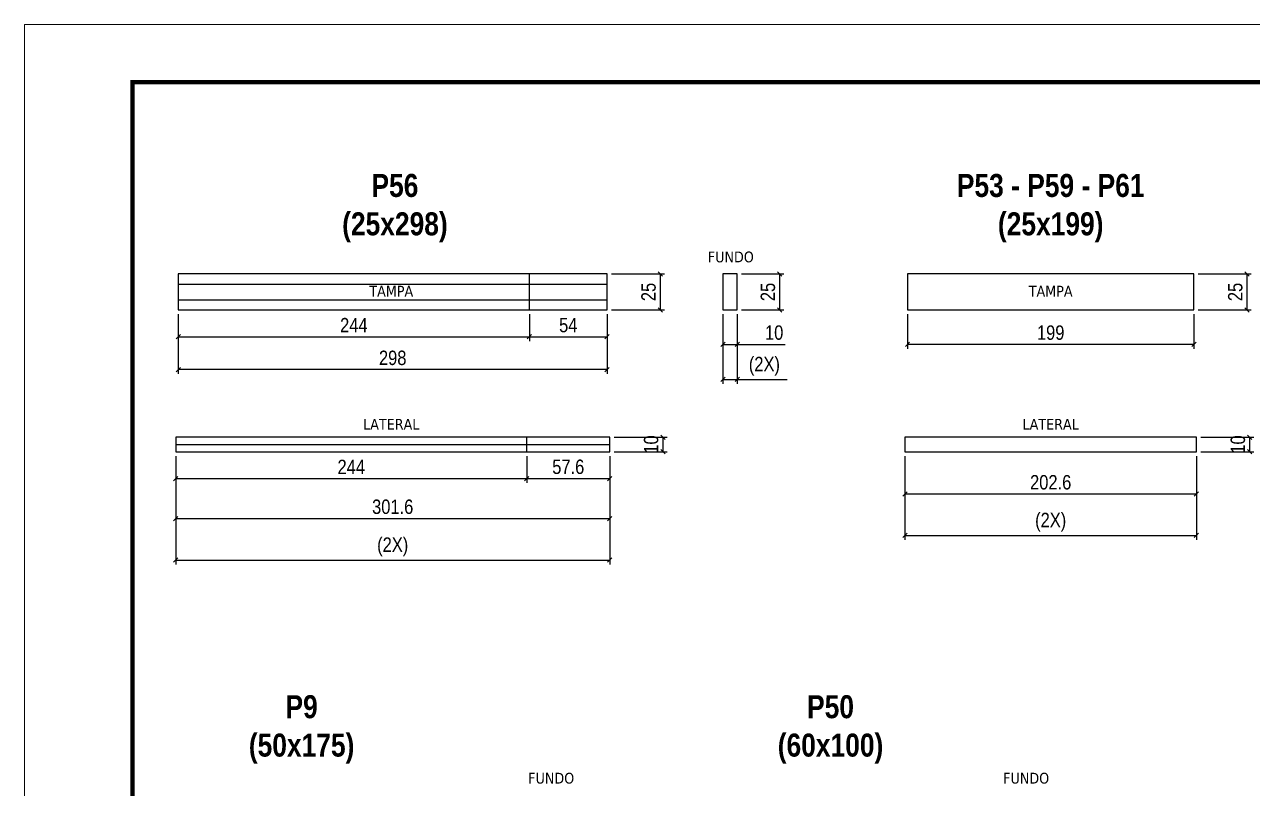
# Model space of a CAD drawing. Extents: x 1959 to 8212, y 239 to 4735.
# Drawn here: x 3557 to 4411, y 3056 to 3587 of the extents above; entities that cross this region are included whole.
import ezdxf

# ---------------------------------------------------------------- set-up
doc = ezdxf.new("R2010")
doc.units = 0
doc.linetypes.add('DASHED', pattern=[0.75, 0.5, -0.25])
for name, color, linetype in [('COTA', 241, 'Continuous'), ('NOMENCLATURA', 7, 'Continuous'), ('Painéis', 200, 'Continuous'), ('SARR_2.2x10', 60, 'Continuous'), ('SARR_2.2x7', 40, 'Continuous'), ('texto', 7, 'Continuous')]:
    doc.layers.add(name, color=color, linetype=linetype)
doc.layers.add('Folhas', color=255, linetype='Continuous', lineweight=9)
doc.layers.add('SARRAFO DE PRESSAO', color=251, linetype='DASHED', lineweight=9)
doc.styles.add('COTA TECNICA', font='techl___.ttf', dxfattribs={"height": 10})
doc.styles.add('ROMANC', font='techb___.ttf', dxfattribs={"height": 2.5})
doc.styles.get("Standard").update_dxf_attribs({"font": 'arial.ttf'})
doc.dimstyles.new('PAINEL', dxfattribs={"dimtxt": 10, "dimasz": 3, "dimexe": 3, "dimexo": 3, "dimgap": 3, "dimtad": 1, "dimdec": 1, "dimzin": 12, "dimdsep": 46, "dimtxsty": 'COTA TECNICA', "dimblk1": 'OBLIQUE', "dimblk2": 'OBLIQUE', "dimsah": 1, "dimcen": 0.9, "dimclrd": 4, "dimclre": 4, "dimclrt": 240, "dimadec": 1, "dimazin": 3, "dimtfac": 1, "dimtdec": 1, "dimtmove": 0, "dimatfit": 3, "dimfxl": 1, "dimtolj": 1, "dimtzin": 12, "dimarcsym": 0})

# ---------------------------------------------------------------- blocks, each defined once
blk = doc.blocks.new('9999999999')
at = {"layer": 'Folhas'}
blk.add_lwpolyline([(98138.98, 34190.21), (99623.98, 34190.21), (99623.98, 35240.21), (98138.98, 35240.21)], close=True, dxfattribs=at)
at = {"layer": 'Folhas', "color": 30, "const_width": 3}
blk.add_lwpolyline([(98213.98, 34230.21), (99583.98, 34230.21), (99583.98, 35200.21), (98213.98, 35200.21)], close=True, dxfattribs=at)
blk = doc.blocks.new('_Oblique')
at = {"color": 0, "linetype": 'ByBlock', "lineweight": -2}
blk.add_line((-0.5, -0.5), (0.5, 0.5), dxfattribs=at)
blk = doc.blocks.new('*D558')
at = {"layer": 'COTA', "color": 4, "linetype": 'ByBlock', "lineweight": -2, "transparency": 16777216}
for p, q in [((3662.3, 3286.86), (3662.3, 3240.33)), ((3963.9, 3286.86), (3963.9, 3240.33)), ((3963.9, 3243.33), (3662.3, 3243.33))]:
    blk.add_line(p, q, dxfattribs=at)
at = {"layer": 'Defpoints', "color": 0, "linetype": 'ByBlock', "transparency": 16777216}
for p in [(3662.3, 3289.86), (3963.9, 3289.86), (3662.3, 3243.33)]:
    blk.add_point(p, dxfattribs=at)
at = {"layer": 'COTA', "color": 4, "linetype": 'ByBlock', "lineweight": -2, "transparency": 16777216, "xscale": 3, "yscale": 3, "zscale": 3, "rotation": 180}
blk.add_blockref('_Oblique', (3662.3, 3243.33), dxfattribs=at)
at = {"layer": 'COTA', "color": 4, "linetype": 'ByBlock', "lineweight": -2, "transparency": 16777216, "xscale": 3, "yscale": 3, "zscale": 3}
blk.add_blockref('_Oblique', (3963.9, 3243.33), dxfattribs=at)
at = {"layer": 'COTA', "color": 240, "linetype": 'ByBlock', "transparency": 16777216, "insert": (3813.1, 3251.55), "char_height": 10, "attachment_point": 5, "style": 'COTA TECNICA'}
blk.add_mtext('\\A1;301.6', dxfattribs=at)
blk = doc.blocks.new('*D559')
at = {"layer": 'COTA', "color": 4, "linetype": 'ByBlock', "lineweight": -2, "transparency": 16777216}
for p, q in [((3966.9, 3299.86), (4003.83, 3299.86)), ((4000.83, 3299.86), (4000.83, 3289.86)), ((3966.9, 3289.86), (4003.83, 3289.86))]:
    blk.add_line(p, q, dxfattribs=at)
at = {"layer": 'Defpoints', "color": 0, "linetype": 'ByBlock', "transparency": 16777216}
for p in [(3963.9, 3299.86), (3963.9, 3289.86), (4000.83, 3289.86)]:
    blk.add_point(p, dxfattribs=at)
at = {"layer": 'COTA', "color": 4, "linetype": 'ByBlock', "lineweight": -2, "transparency": 16777216, "xscale": 3, "yscale": 3, "zscale": 3}
for p, rotation in [((4000.83, 3299.86), 90), ((4000.83, 3289.86), 270)]:
    blk.add_blockref('_Oblique', p, dxfattribs=dict(at, rotation=rotation))
at = {"layer": 'COTA', "color": 240, "linetype": 'ByBlock', "transparency": 16777216, "insert": (3992.72, 3294.86), "char_height": 10, "attachment_point": 5, "rotation": 90, "style": 'COTA TECNICA'}
blk.add_mtext('\\A1;10', dxfattribs=at)
blk = doc.blocks.new('*D560')
at = {"layer": 'COTA', "color": 4, "linetype": 'ByBlock', "lineweight": -2, "transparency": 16777216}
for p, q in [((3662.3, 3286.86), (3662.3, 3211.56)), ((3963.9, 3286.86), (3963.9, 3211.56)), ((3662.3, 3214.56), (3963.9, 3214.56))]:
    blk.add_line(p, q, dxfattribs=at)
at = {"layer": 'Defpoints', "color": 0, "linetype": 'ByBlock', "transparency": 16777216}
for p in [(3662.3, 3289.86), (3963.9, 3289.86), (3963.9, 3214.56)]:
    blk.add_point(p, dxfattribs=at)
at = {"layer": 'COTA', "color": 4, "linetype": 'ByBlock', "lineweight": -2, "transparency": 16777216, "xscale": 3, "yscale": 3, "zscale": 3, "rotation": 180}
blk.add_blockref('_Oblique', (3662.3, 3214.56), dxfattribs=at)
at = {"layer": 'COTA', "color": 4, "linetype": 'ByBlock', "lineweight": -2, "transparency": 16777216, "xscale": 3, "yscale": 3, "zscale": 3}
blk.add_blockref('_Oblique', (3963.9, 3214.56), dxfattribs=at)
at = {"layer": 'COTA', "color": 240, "linetype": 'ByBlock', "transparency": 16777216, "insert": (3813.1, 3223.78), "char_height": 10, "attachment_point": 5, "style": 'COTA TECNICA'}
blk.add_mtext('\\A1;(2X)', dxfattribs=at)
blk = doc.blocks.new('*D561')
at = {"layer": 'COTA', "color": 4, "linetype": 'ByBlock', "lineweight": -2, "transparency": 16777216}
for p, q in [((4055.58, 3413.34), (4084.99, 3413.34)), ((4081.99, 3413.34), (4081.99, 3388.34)), ((4055.58, 3388.34), (4084.99, 3388.34))]:
    blk.add_line(p, q, dxfattribs=at)
at = {"layer": 'Defpoints', "color": 0, "linetype": 'ByBlock', "transparency": 16777216}
for p in [(4052.58, 3413.34), (4052.58, 3388.34), (4081.99, 3388.34)]:
    blk.add_point(p, dxfattribs=at)
at = {"layer": 'COTA', "color": 4, "linetype": 'ByBlock', "lineweight": -2, "transparency": 16777216, "xscale": 3, "yscale": 3, "zscale": 3}
for p, rotation in [((4081.99, 3413.34), 90), ((4081.99, 3388.34), 270)]:
    blk.add_blockref('_Oblique', p, dxfattribs=dict(at, rotation=rotation))
at = {"layer": 'COTA', "color": 240, "linetype": 'ByBlock', "transparency": 16777216, "insert": (4073.88, 3400.84), "char_height": 10, "attachment_point": 5, "rotation": 90, "style": 'COTA TECNICA'}
blk.add_mtext('\\A1;25', dxfattribs=at)
blk = doc.blocks.new('*D584')
at = {"layer": 'COTA', "color": 4, "linetype": 'ByBlock', "lineweight": -2, "transparency": 16777216}
for p, q in [((3965.1, 3413.34), (4002.03, 3413.34)), ((3999.03, 3413.34), (3999.03, 3388.34)), ((3965.1, 3388.34), (4002.03, 3388.34))]:
    blk.add_line(p, q, dxfattribs=at)
at = {"layer": 'Defpoints', "color": 0, "linetype": 'ByBlock', "transparency": 16777216}
for p in [(3962.1, 3413.34), (3962.1, 3388.34), (3999.03, 3388.34)]:
    blk.add_point(p, dxfattribs=at)
at = {"layer": 'COTA', "color": 4, "linetype": 'ByBlock', "lineweight": -2, "transparency": 16777216, "xscale": 3, "yscale": 3, "zscale": 3}
for p, rotation in [((3999.03, 3413.34), 90), ((3999.03, 3388.34), 270)]:
    blk.add_blockref('_Oblique', p, dxfattribs=dict(at, rotation=rotation))
at = {"layer": 'COTA', "color": 240, "linetype": 'ByBlock', "transparency": 16777216, "insert": (3990.92, 3400.84), "char_height": 10, "attachment_point": 5, "rotation": 90, "style": 'COTA TECNICA'}
blk.add_mtext('\\A1;25', dxfattribs=at)
blk = doc.blocks.new('*D585')
at = {"layer": 'COTA', "color": 4, "linetype": 'ByBlock', "lineweight": -2, "transparency": 16777216}
for p, q in [((3664.1, 3385.34), (3664.1, 3343.89)), ((3962.1, 3385.34), (3962.1, 3343.89)), ((3962.1, 3346.89), (3664.1, 3346.89))]:
    blk.add_line(p, q, dxfattribs=at)
at = {"layer": 'Defpoints', "color": 0, "linetype": 'ByBlock', "transparency": 16777216}
for p in [(3664.1, 3388.34), (3962.1, 3388.34), (3664.1, 3346.89)]:
    blk.add_point(p, dxfattribs=at)
at = {"layer": 'COTA', "color": 4, "linetype": 'ByBlock', "lineweight": -2, "transparency": 16777216, "xscale": 3, "yscale": 3, "zscale": 3, "rotation": 180}
blk.add_blockref('_Oblique', (3664.1, 3346.89), dxfattribs=at)
at = {"layer": 'COTA', "color": 4, "linetype": 'ByBlock', "lineweight": -2, "transparency": 16777216, "xscale": 3, "yscale": 3, "zscale": 3}
blk.add_blockref('_Oblique', (3962.1, 3346.89), dxfattribs=at)
at = {"layer": 'COTA', "color": 240, "linetype": 'ByBlock', "transparency": 16777216, "insert": (3813.1, 3355), "char_height": 10, "attachment_point": 5, "style": 'COTA TECNICA'}
blk.add_mtext('\\A1;298', dxfattribs=at)
blk = doc.blocks.new('*D586')
at = {"layer": 'COTA', "color": 4, "linetype": 'ByBlock', "lineweight": -2, "transparency": 16777216}
for p, q in [((4042.58, 3385.34), (4042.58, 3361.44)), ((4052.58, 3385.34), (4052.58, 3361.44)), ((4042.58, 3364.44), (4052.58, 3364.44)), ((4052.58, 3364.44), (4085.91, 3364.44))]:
    blk.add_line(p, q, dxfattribs=at)
at = {"layer": 'Defpoints', "color": 0, "linetype": 'ByBlock', "transparency": 16777216}
for p in [(4042.58, 3388.34), (4052.58, 3388.34), (4042.58, 3364.44)]:
    blk.add_point(p, dxfattribs=at)
at = {"layer": 'COTA', "color": 4, "linetype": 'ByBlock', "lineweight": -2, "transparency": 16777216, "xscale": 3, "yscale": 3, "zscale": 3, "rotation": 180}
blk.add_blockref('_Oblique', (4042.58, 3364.44), dxfattribs=at)
at = {"layer": 'COTA', "color": 4, "linetype": 'ByBlock', "lineweight": -2, "transparency": 16777216, "xscale": 3, "yscale": 3, "zscale": 3}
blk.add_blockref('_Oblique', (4052.58, 3364.44), dxfattribs=at)
at = {"layer": 'COTA', "color": 240, "linetype": 'ByBlock', "transparency": 16777216, "insert": (4078.19, 3372.55), "char_height": 10, "attachment_point": 5, "style": 'COTA TECNICA'}
blk.add_mtext('\\A1;10', dxfattribs=at)
blk = doc.blocks.new('*D587')
at = {"layer": 'COTA', "color": 4, "linetype": 'ByBlock', "lineweight": -2, "transparency": 16777216}
for p, q in [((4042.58, 3385.34), (4042.58, 3337.06)), ((4052.58, 3385.34), (4052.58, 3337.06)), ((4042.58, 3340.06), (4052.58, 3340.06)), ((4052.58, 3340.06), (4087.22, 3340.06))]:
    blk.add_line(p, q, dxfattribs=at)
at = {"layer": 'Defpoints', "color": 0, "linetype": 'ByBlock', "transparency": 16777216}
for p in [(4042.58, 3388.34), (4052.58, 3388.34), (4052.58, 3340.06)]:
    blk.add_point(p, dxfattribs=at)
at = {"layer": 'COTA', "color": 4, "linetype": 'ByBlock', "lineweight": -2, "transparency": 16777216, "xscale": 3, "yscale": 3, "zscale": 3, "rotation": 180}
blk.add_blockref('_Oblique', (4042.58, 3340.06), dxfattribs=at)
at = {"layer": 'COTA', "color": 4, "linetype": 'ByBlock', "lineweight": -2, "transparency": 16777216, "xscale": 3, "yscale": 3, "zscale": 3}
blk.add_blockref('_Oblique', (4052.58, 3340.06), dxfattribs=at)
at = {"layer": 'COTA', "color": 240, "linetype": 'ByBlock', "transparency": 16777216, "insert": (4071.4, 3349.28), "char_height": 10, "attachment_point": 5, "style": 'COTA TECNICA'}
blk.add_mtext('\\A1;(2X)', dxfattribs=at)
blk = doc.blocks.new('*D588')
at = {"layer": 'COTA', "color": 4, "linetype": 'ByBlock', "lineweight": -2, "transparency": 16777216}
for p, q in [((3664.1, 3385.34), (3664.1, 3366.69)), ((3908.1, 3385.34), (3908.1, 3366.69)), ((3664.1, 3369.69), (3908.1, 3369.69))]:
    blk.add_line(p, q, dxfattribs=at)
at = {"layer": 'Defpoints', "color": 0, "linetype": 'ByBlock', "transparency": 16777216}
for p in [(3664.1, 3388.34), (3908.1, 3388.34), (3908.1, 3369.69)]:
    blk.add_point(p, dxfattribs=at)
at = {"layer": 'COTA', "color": 4, "linetype": 'ByBlock', "lineweight": -2, "transparency": 16777216, "xscale": 3, "yscale": 3, "zscale": 3, "rotation": 180}
blk.add_blockref('_Oblique', (3664.1, 3369.69), dxfattribs=at)
at = {"layer": 'COTA', "color": 4, "linetype": 'ByBlock', "lineweight": -2, "transparency": 16777216, "xscale": 3, "yscale": 3, "zscale": 3}
blk.add_blockref('_Oblique', (3908.1, 3369.69), dxfattribs=at)
at = {"layer": 'COTA', "color": 240, "linetype": 'ByBlock', "transparency": 16777216, "insert": (3786.1, 3377.77), "char_height": 10, "attachment_point": 5, "style": 'COTA TECNICA'}
blk.add_mtext('\\A1;244', dxfattribs=at)
blk = doc.blocks.new('*D589')
at = {"layer": 'COTA', "color": 4, "linetype": 'ByBlock', "lineweight": -2, "transparency": 16777216}
for p, q in [((3908.1, 3385.34), (3908.1, 3366.69)), ((3962.1, 3385.34), (3962.1, 3366.69)), ((3908.1, 3369.69), (3962.1, 3369.69))]:
    blk.add_line(p, q, dxfattribs=at)
at = {"layer": 'Defpoints', "color": 0, "linetype": 'ByBlock', "transparency": 16777216}
for p in [(3908.1, 3388.34), (3962.1, 3388.34), (3962.1, 3369.69)]:
    blk.add_point(p, dxfattribs=at)
at = {"layer": 'COTA', "color": 4, "linetype": 'ByBlock', "lineweight": -2, "transparency": 16777216, "xscale": 3, "yscale": 3, "zscale": 3, "rotation": 180}
blk.add_blockref('_Oblique', (3908.1, 3369.69), dxfattribs=at)
at = {"layer": 'COTA', "color": 4, "linetype": 'ByBlock', "lineweight": -2, "transparency": 16777216, "xscale": 3, "yscale": 3, "zscale": 3}
blk.add_blockref('_Oblique', (3962.1, 3369.69), dxfattribs=at)
at = {"layer": 'COTA', "color": 240, "linetype": 'ByBlock', "transparency": 16777216, "insert": (3935.1, 3377.8), "char_height": 10, "attachment_point": 5, "style": 'COTA TECNICA'}
blk.add_mtext('\\A1;54', dxfattribs=at)
blk = doc.blocks.new('*D354')
at = {"layer": 'COTA', "color": 4, "linetype": 'ByBlock', "lineweight": -2, "transparency": 16777216}
for p, q in [((3662.3, 3286.86), (3662.3, 3268.21)), ((3906.3, 3286.86), (3906.3, 3268.21)), ((3662.3, 3271.21), (3906.3, 3271.21))]:
    blk.add_line(p, q, dxfattribs=at)
at = {"layer": 'Defpoints', "color": 0, "linetype": 'ByBlock', "transparency": 16777216}
for p in [(3662.3, 3289.86), (3906.3, 3289.86), (3906.3, 3271.21)]:
    blk.add_point(p, dxfattribs=at)
at = {"layer": 'COTA', "color": 4, "linetype": 'ByBlock', "lineweight": -2, "transparency": 16777216, "xscale": 3, "yscale": 3, "zscale": 3, "rotation": 180}
blk.add_blockref('_Oblique', (3662.3, 3271.21), dxfattribs=at)
at = {"layer": 'COTA', "color": 4, "linetype": 'ByBlock', "lineweight": -2, "transparency": 16777216, "xscale": 3, "yscale": 3, "zscale": 3}
blk.add_blockref('_Oblique', (3906.3, 3271.21), dxfattribs=at)
at = {"layer": 'COTA', "color": 240, "linetype": 'ByBlock', "transparency": 16777216, "insert": (3784.3, 3279.29), "char_height": 10, "attachment_point": 5, "style": 'COTA TECNICA'}
blk.add_mtext('\\A1;244', dxfattribs=at)
blk = doc.blocks.new('*D355')
at = {"layer": 'COTA', "color": 4, "linetype": 'ByBlock', "lineweight": -2, "transparency": 16777216}
for p, q in [((3906.3, 3286.86), (3906.3, 3268.21)), ((3963.9, 3286.86), (3963.9, 3268.21)), ((3906.3, 3271.21), (3963.9, 3271.21))]:
    blk.add_line(p, q, dxfattribs=at)
at = {"layer": 'Defpoints', "color": 0, "linetype": 'ByBlock', "transparency": 16777216}
for p in [(3906.3, 3289.86), (3963.9, 3289.86), (3963.9, 3271.21)]:
    blk.add_point(p, dxfattribs=at)
at = {"layer": 'COTA', "color": 4, "linetype": 'ByBlock', "lineweight": -2, "transparency": 16777216, "xscale": 3, "yscale": 3, "zscale": 3, "rotation": 180}
blk.add_blockref('_Oblique', (3906.3, 3271.21), dxfattribs=at)
at = {"layer": 'COTA', "color": 4, "linetype": 'ByBlock', "lineweight": -2, "transparency": 16777216, "xscale": 3, "yscale": 3, "zscale": 3}
blk.add_blockref('_Oblique', (3963.9, 3271.21), dxfattribs=at)
at = {"layer": 'COTA', "color": 240, "linetype": 'ByBlock', "transparency": 16777216, "insert": (3935.1, 3279.32), "char_height": 10, "attachment_point": 5, "style": 'COTA TECNICA'}
blk.add_mtext('\\A1;57.6', dxfattribs=at)
blk = doc.blocks.new('*D590')
at = {"layer": 'COTA', "color": 4, "linetype": 'ByBlock', "lineweight": -2, "transparency": 16777216}
for p, q in [((4169.05, 3286.86), (4169.05, 3257.45)), ((4371.65, 3286.86), (4371.65, 3257.45)), ((4371.65, 3260.45), (4169.05, 3260.45))]:
    blk.add_line(p, q, dxfattribs=at)
at = {"layer": 'Defpoints', "color": 0, "linetype": 'ByBlock', "transparency": 16777216}
for p in [(4169.05, 3289.86), (4371.65, 3289.86), (4169.05, 3260.45)]:
    blk.add_point(p, dxfattribs=at)
at = {"layer": 'COTA', "color": 4, "linetype": 'ByBlock', "lineweight": -2, "transparency": 16777216, "xscale": 3, "yscale": 3, "zscale": 3, "rotation": 180}
blk.add_blockref('_Oblique', (4169.05, 3260.45), dxfattribs=at)
at = {"layer": 'COTA', "color": 4, "linetype": 'ByBlock', "lineweight": -2, "transparency": 16777216, "xscale": 3, "yscale": 3, "zscale": 3}
blk.add_blockref('_Oblique', (4371.65, 3260.45), dxfattribs=at)
at = {"layer": 'COTA', "color": 240, "linetype": 'ByBlock', "transparency": 16777216, "insert": (4270.35, 3268.55), "char_height": 10, "attachment_point": 5, "style": 'COTA TECNICA'}
blk.add_mtext('\\A1;202.6', dxfattribs=at)
blk = doc.blocks.new('*D591')
at = {"layer": 'COTA', "color": 4, "linetype": 'ByBlock', "lineweight": -2, "transparency": 16777216}
for p, q in [((4374.65, 3299.86), (4411.57, 3299.86)), ((4408.57, 3299.86), (4408.57, 3289.86)), ((4374.65, 3289.86), (4411.57, 3289.86))]:
    blk.add_line(p, q, dxfattribs=at)
at = {"layer": 'Defpoints', "color": 0, "linetype": 'ByBlock', "transparency": 16777216}
for p in [(4371.65, 3299.86), (4371.65, 3289.86), (4408.57, 3289.86)]:
    blk.add_point(p, dxfattribs=at)
at = {"layer": 'COTA', "color": 4, "linetype": 'ByBlock', "lineweight": -2, "transparency": 16777216, "xscale": 3, "yscale": 3, "zscale": 3}
for p, rotation in [((4408.57, 3299.86), 90), ((4408.57, 3289.86), 270)]:
    blk.add_blockref('_Oblique', p, dxfattribs=dict(at, rotation=rotation))
at = {"layer": 'COTA', "color": 240, "linetype": 'ByBlock', "transparency": 16777216, "insert": (4400.47, 3294.86), "char_height": 10, "attachment_point": 5, "rotation": 90, "style": 'COTA TECNICA'}
blk.add_mtext('\\A1;10', dxfattribs=at)
blk = doc.blocks.new('*D592')
at = {"layer": 'COTA', "color": 4, "linetype": 'ByBlock', "lineweight": -2, "transparency": 16777216}
for p, q in [((4169.05, 3286.86), (4169.05, 3228.69)), ((4371.65, 3286.86), (4371.65, 3228.69)), ((4169.05, 3231.69), (4371.65, 3231.69))]:
    blk.add_line(p, q, dxfattribs=at)
at = {"layer": 'Defpoints', "color": 0, "linetype": 'ByBlock', "transparency": 16777216}
for p in [(4169.05, 3289.86), (4371.65, 3289.86), (4371.65, 3231.69)]:
    blk.add_point(p, dxfattribs=at)
at = {"layer": 'COTA', "color": 4, "linetype": 'ByBlock', "lineweight": -2, "transparency": 16777216, "xscale": 3, "yscale": 3, "zscale": 3, "rotation": 180}
blk.add_blockref('_Oblique', (4169.05, 3231.69), dxfattribs=at)
at = {"layer": 'COTA', "color": 4, "linetype": 'ByBlock', "lineweight": -2, "transparency": 16777216, "xscale": 3, "yscale": 3, "zscale": 3}
blk.add_blockref('_Oblique', (4371.65, 3231.69), dxfattribs=at)
at = {"layer": 'COTA', "color": 240, "linetype": 'ByBlock', "transparency": 16777216, "insert": (4270.35, 3240.91), "char_height": 10, "attachment_point": 5, "style": 'COTA TECNICA'}
blk.add_mtext('\\A1;(2X)', dxfattribs=at)
blk = doc.blocks.new('*D594')
at = {"layer": 'COTA', "color": 4, "linetype": 'ByBlock', "lineweight": -2, "transparency": 16777216}
for p, q in [((4372.85, 3413.34), (4409.77, 3413.34)), ((4406.77, 3413.34), (4406.77, 3388.34)), ((4372.85, 3388.34), (4409.77, 3388.34))]:
    blk.add_line(p, q, dxfattribs=at)
at = {"layer": 'Defpoints', "color": 0, "linetype": 'ByBlock', "transparency": 16777216}
for p in [(4369.85, 3413.34), (4369.85, 3388.34), (4406.77, 3388.34)]:
    blk.add_point(p, dxfattribs=at)
at = {"layer": 'COTA', "color": 4, "linetype": 'ByBlock', "lineweight": -2, "transparency": 16777216, "xscale": 3, "yscale": 3, "zscale": 3}
for p, rotation in [((4406.77, 3413.34), 90), ((4406.77, 3388.34), 270)]:
    blk.add_blockref('_Oblique', p, dxfattribs=dict(at, rotation=rotation))
at = {"layer": 'COTA', "color": 240, "linetype": 'ByBlock', "transparency": 16777216, "insert": (4398.66, 3400.84), "char_height": 10, "attachment_point": 5, "rotation": 90, "style": 'COTA TECNICA'}
blk.add_mtext('\\A1;25', dxfattribs=at)
blk = doc.blocks.new('*D595')
at = {"layer": 'COTA', "color": 4, "linetype": 'ByBlock', "lineweight": -2, "transparency": 16777216}
for p, q in [((4170.85, 3385.34), (4170.85, 3361.44)), ((4369.85, 3385.34), (4369.85, 3361.44)), ((4369.85, 3364.44), (4170.85, 3364.44))]:
    blk.add_line(p, q, dxfattribs=at)
at = {"layer": 'Defpoints', "color": 0, "linetype": 'ByBlock', "transparency": 16777216}
for p in [(4170.85, 3388.34), (4369.85, 3388.34), (4170.85, 3364.44)]:
    blk.add_point(p, dxfattribs=at)
at = {"layer": 'COTA', "color": 4, "linetype": 'ByBlock', "lineweight": -2, "transparency": 16777216, "xscale": 3, "yscale": 3, "zscale": 3, "rotation": 180}
blk.add_blockref('_Oblique', (4170.85, 3364.44), dxfattribs=at)
at = {"layer": 'COTA', "color": 4, "linetype": 'ByBlock', "lineweight": -2, "transparency": 16777216, "xscale": 3, "yscale": 3, "zscale": 3}
blk.add_blockref('_Oblique', (4369.85, 3364.44), dxfattribs=at)
at = {"layer": 'COTA', "color": 240, "linetype": 'ByBlock', "transparency": 16777216, "insert": (4270.35, 3372.53), "char_height": 10, "attachment_point": 5, "style": 'COTA TECNICA'}
blk.add_mtext('\\A1;199', dxfattribs=at)

msp = doc.modelspace()

# ---------------------------------------------------------------- linework, layer by layer
at = {"layer": 'Painéis'}
for p, q in [((3664.1, 3413.34), (3664.1, 3388.34)), ((3962.1, 3413.34), (3664.1, 3413.34)), ((3908.1, 3388.34), (3908.1, 3413.34)), ((3962.1, 3388.34), (3962.1, 3413.34)), ((4052.58, 3413.34), (4042.58, 3413.34)), ((4042.58, 3413.34), (4042.58, 3388.34)), ((4052.58, 3388.34), (4052.58, 3413.34)), ((4170.85, 3413.34), (4170.85, 3388.34)), ((4369.85, 3413.34), (4170.85, 3413.34)), ((4369.85, 3388.34), (4369.85, 3413.34)), ((3664.1, 3388.34), (3962.1, 3388.34)), ((4042.58, 3388.34), (4052.58, 3388.34)), ((4170.85, 3388.34), (4369.85, 3388.34)), ((3662.3, 3299.86), (3662.3, 3289.86)), ((3963.9, 3299.86), (3662.3, 3299.86)), ((3906.3, 3289.86), (3906.3, 3299.86)), ((3963.9, 3289.86), (3963.9, 3299.86)), ((4169.05, 3299.86), (4169.05, 3289.86)), ((4371.65, 3299.86), (4169.05, 3299.86)), ((4371.65, 3289.86), (4371.65, 3299.86)), ((3662.3, 3289.86), (3963.9, 3289.86)), ((4169.05, 3289.86), (4371.65, 3289.86))]:
    msp.add_line(p, q, dxfattribs=at)
for points in [[(3962.1, 3413.34), (3664.1, 3413.34), (3664.1, 3388.34), (3962.1, 3388.34)], [(4042.58, 3413.34), (4042.58, 3388.34), (4052.58, 3388.34), (4052.58, 3413.34)], [(4369.85, 3413.34), (4170.85, 3413.34), (4170.85, 3388.34), (4369.85, 3388.34)], [(3963.9, 3299.86), (3662.3, 3299.86), (3662.3, 3289.86), (3963.9, 3289.86)], [(4371.65, 3299.86), (4169.05, 3299.86), (4169.05, 3289.86), (4371.65, 3289.86)]]:
    msp.add_lwpolyline(points, close=True, dxfattribs=at)
at = {"layer": 'SARR_2.2x10', "linetype": 'ByBlock'}
msp.add_line((3662.3, 3294.86), (3963.9, 3294.86), dxfattribs=at)
at = {"layer": 'SARR_2.2x7'}
for p, q in [((3664.1, 3406.34), (3962.1, 3406.34)), ((3664.1, 3395.34), (3962.1, 3395.34))]:
    msp.add_line(p, q, dxfattribs=at)

# ---------------------------------------------------------------- block references
at = {"layer": 'SARRAFO DE PRESSAO', "color": 6, "linetype": 'ByBlock'}
msp.add_blockref('9999999999', (-94581.71, -31653.56), dxfattribs=at)

# ---------------------------------------------------------------- texts
at = {"layer": 'NOMENCLATURA', "char_height": 16, "attachment_point": 2, "style": 'ROMANC'}
for s, insert in [('P56\\P(25x298)', (3814.65, 3482.86)), ('P53 - P59 - P61\\P(25x199)', (4270.35, 3482.86)), ('P9\\P(50x175)', (3749.8, 3120.68)), ('P50\\P(60x100)', (4117.36, 3120.68))]:
    msp.add_mtext_dynamic_manual_height_columns(s, width=455.2937, gutter_width=1, heights=[0], dxfattribs=dict(at, insert=insert))
at = {"layer": 'texto', "color": 0, "char_height": 7.5, "attachment_point": 5}
for s, insert in [('{\\fTahoma|b0|i0|c0|p34;\\C4;FUNDO}', (4048.07, 3425.13)), ('{\\fTahoma|b0|i0|c0|p34;\\C4;TAMPA}', (3812.1, 3401.39)), ('{\\fTahoma|b0|i0|c0|p34;\\C4;TAMPA}', (4270.35, 3401.39)), ('{\\fTahoma|b0|i0|c0|p34;\\C4;LATERAL}', (3812.1, 3308.94)), ('{\\fTahoma|b0|i0|c0|p34;\\C4;LATERAL}', (4270.35, 3308.94)), ('{\\fTahoma|b0|i0|c0|p34;\\C4;FUNDO}', (3923.27, 3062.95)), ('{\\fTahoma|b0|i0|c0|p34;\\C4;FUNDO}', (4253.33, 3062.95))]:
    msp.add_mtext(s, dxfattribs=dict(at, insert=insert))

# ---------------------------------------------------------------- dimensions: what is measured, and where the dimension line sits
at = {"layer": 'COTA', "linetype": 'ByBlock'}
for base, p1, p2, picture, middle in [((3999.03, 3388.34), (3962.1, 3413.34), (3962.1, 3388.34), '*D584', (3999.03, 3400.84)), ((4406.77, 3388.34), (4369.85, 3413.34), (4369.85, 3388.34), '*D594', (4406.77, 3400.84)), ((4000.83, 3289.86), (3963.9, 3299.86), (3963.9, 3289.86), '*D559', (4000.83, 3294.86)), ((4408.57, 3289.86), (4371.65, 3299.86), (4371.65, 3289.86), '*D591', (4408.57, 3294.86))]:
    dim = msp.add_linear_dim(base=base, p1=p1, p2=p2, angle=90, dimstyle='PAINEL', override={"dimarcsym": 2}, dxfattribs=at)
    dim.commit()
    dim.dimension.update_dxf_attribs({"geometry": picture, "text_midpoint": middle, "dimtype": 160})
dim = msp.add_linear_dim(base=(4081.99, 3388.34), p1=(4052.58, 3413.34), p2=(4052.58, 3388.34), angle=90, dimstyle='PAINEL', override={"dimarcsym": 2}, dxfattribs=at)
dim.commit()
dim.dimension.update_dxf_attribs({"geometry": '*D561', "text_midpoint": (4073.88, 3400.84)})
for base, p1, p2, override, picture, middle in [((3664.1, 3346.89), (3962.1, 3388.34), (3664.1, 3388.34), {"dimarcsym": 2}, '*D585', (3813.1, 3355)), ((3908.1, 3369.69), (3664.1, 3388.34), (3908.1, 3388.34), {"dimarcsym": 2}, '*D588', (3786.1, 3377.77)), ((3962.1, 3369.69), (3908.1, 3388.34), (3962.1, 3388.34), {"dimtmove": 1, "dimarcsym": 2}, '*D589', (3935.1, 3377.8)), ((4170.85, 3364.44), (4369.85, 3388.34), (4170.85, 3388.34), {"dimarcsym": 2}, '*D595', (4270.35, 3372.53)), ((3662.3, 3243.33), (3963.9, 3289.86), (3662.3, 3289.86), {"dimarcsym": 2}, '*D558', (3813.1, 3251.55)), ((3906.3, 3271.21), (3662.3, 3289.86), (3906.3, 3289.86), {"dimarcsym": 2}, '*D354', (3784.3, 3279.29)), ((3963.9, 3271.21), (3906.3, 3289.86), (3963.9, 3289.86), {"dimtmove": 1, "dimarcsym": 2}, '*D355', (3935.1, 3279.32)), ((4169.05, 3260.45), (4371.65, 3289.86), (4169.05, 3289.86), {"dimarcsym": 2}, '*D590', (4270.35, 3268.55))]:
    dim = msp.add_linear_dim(base=base, p1=p1, p2=p2, dimstyle='PAINEL', override=override, dxfattribs=at)
    dim.commit()
    dim.dimension.update_dxf_attribs({"geometry": picture, "text_midpoint": middle})
dim = msp.add_linear_dim(base=(4042.58, 3364.44), p1=(4052.58, 3388.34), p2=(4042.58, 3388.34), dimstyle='PAINEL', override={"dimarcsym": 2}, dxfattribs=at)
dim.commit()
dim.dimension.update_dxf_attribs({"geometry": '*D586', "text_midpoint": (4078.19, 3364.44), "dimtype": 160})
for base, p1, p2, picture, middle in [((4052.58, 3340.06), (4042.58, 3388.34), (4052.58, 3388.34), '*D587', (4071.4, 3349.28)), ((3963.9, 3214.56), (3662.3, 3289.86), (3963.9, 3289.86), '*D560', (3813.1, 3223.78)), ((4371.65, 3231.69), (4169.05, 3289.86), (4371.65, 3289.86), '*D592', (4270.35, 3240.91))]:
    dim = msp.add_linear_dim(base=base, p1=p1, p2=p2, text='(2X)', dimstyle='PAINEL', override={"dimarcsym": 2}, dxfattribs=at)
    dim.commit()
    dim.dimension.update_dxf_attribs({"geometry": picture, "text_midpoint": middle})

doc.saveas('drawing.dxf')
